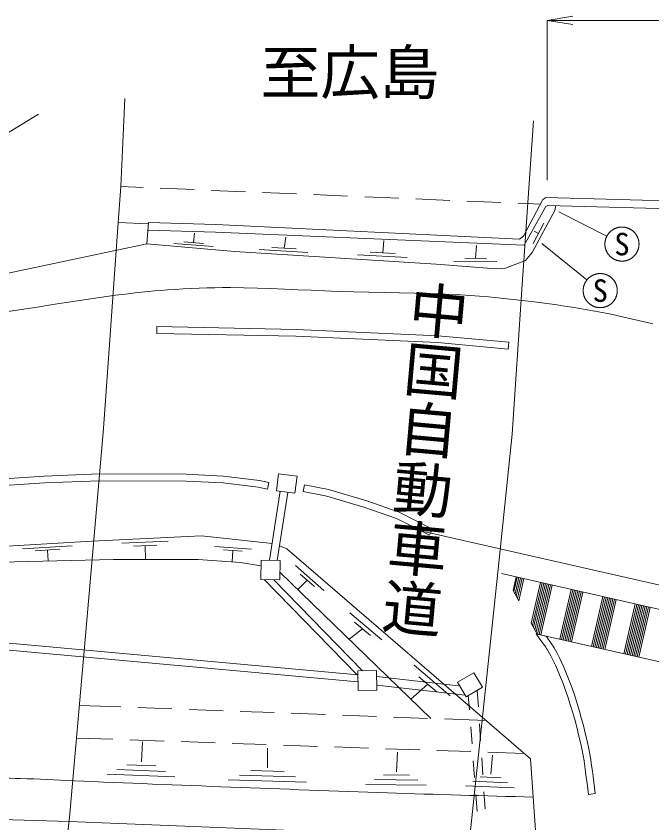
# Model space of a CAD drawing. Units: millimetres, scale not verified. Extents: x -463853 to 680000, y 20000 to 876118.
# Drawn here: x 261506 to 298785, y 293136 to 340487 of the extents above; entities that cross this region are included whole.
import ezdxf
from ezdxf.enums import TextEntityAlignment as Align

# ---------------------------------------------------------------- set-up
doc = ezdxf.new("R2010")
doc.units = ezdxf.units.MM
doc.header["$LTSCALE"] = 1000
doc.linetypes.add('CHAIN', pattern=[18.5, 12, -1.5, 3.5, -1.5])
for name, color, linetype, lineweight in [('M-BGD', 7, 'Continuous', 13), ('M-BMK', 2, 'CHAIN', 13), ('M-STR-HTXT', 7, 'Continuous', 13), ('M-STR-STRC', 7, 'Continuous', 13)]:
    doc.layers.add(name, color=color, linetype=linetype, lineweight=lineweight)
doc.layers.add('M-BGD-HTXT', color=7, linetype='Continuous')
doc.styles.add('@ＭＳ ゴシック', font='')
doc.styles.add('ＭＳ ゴシック', font='')
doc.styles.get('@ＭＳ ゴシック').set_extended_font_data('@MS Gothic')
doc.styles.get('ＭＳ ゴシック').set_extended_font_data('MS Gothic')

msp = doc.modelspace()

# ---------------------------------------------------------------- linework, layer by layer
at = {"layer": 'M-BGD'}
for p, q in [((267643, 330485), (268956, 330430)), ((269955, 330388), (271953, 330303)), ((272952, 330261), (274951, 330177)), ((275950, 330135), (277948, 330051)), ((278947, 330009), (280945, 329924)), ((281944, 329882), (283943, 329798)), ((284942, 329756), (286940, 329672)), ((287939, 329630), (289937, 329545)), ((290936, 329503), (292249, 329448)), ((292573, 329320), (291295, 327038)), ((292691, 329381), (292573, 329320)), ((292691, 329381), (318015, 328684)), ((267484, 328368), (269270, 328292)), ((269277, 328368), (269161, 327119)), ((292441, 328333), (291823, 327140)), ((269235, 327919), (273202, 327812)), ((271915, 327187), (271956, 327746)), ((273202, 327812), (291295, 327038)), ((292132, 327737), (291879, 327861)), ((272494, 327142), (271335, 327232)), ((277214, 326865), (277324, 327504)), ((283000, 326586), (283070, 327312)), ((260665, 325326), (269161, 327119)), ((273064, 326957), (270745, 327137)), ((278615, 326620), (275759, 326790)), ((277929, 326822), (276500, 326907)), ((288447, 326279), (288508, 327018)), ((284444, 326327), (281522, 326482)), ((283731, 326547), (282270, 326624)), ((289079, 326271), (287815, 326286)), ((289697, 326078), (287168, 326109)), ((269752, 321861), (269760, 322261)), ((290366, 320948), (290402, 321346)), ((276317, 313121), (276240, 312729)), ((276987, 312600), (276362, 308552)), ((277432, 312531), (276817, 308545)), ((278344, 312581), (278422, 312974)), ((312367, 304105), (285067, 310321)), ((285739, 310027), (285920, 310384)), ((267704, 309548), (270423, 309679)), ((261879, 309222), (264794, 309394)), ((268391, 309378), (269750, 309443)), ((269071, 309411), (269101, 308601)), ((273143, 309359), (275308, 309205)), ((262618, 309106), (264075, 309192)), ((263346, 309149), (263385, 308510)), ((273675, 309156), (274758, 309079)), ((274216, 309118), (274179, 308460)), ((276969, 307857), (285821, 299263)), ((277889, 308240), (279553, 306776)), ((276043, 307416), (281499, 301819)), ((276611, 307407), (281818, 302066)), ((278581, 307374), (278019, 306837)), ((278164, 307740), (278997, 307008)), ((309420, 303340), (289975, 307768)), ((290653, 306768), (290836, 307572)), ((290689, 306702), (290885, 307561)), ((290762, 306571), (290982, 307538)), ((290835, 306440), (291080, 307516)), ((290907, 306308), (291177, 307494)), ((290980, 306177), (291275, 307472)), ((291707, 304865), (292250, 307250)), ((291779, 304734), (292347, 307228)), ((291852, 304603), (292445, 307205)), ((291925, 304472), (292542, 307183)), ((291998, 304340), (292640, 307161)), ((292071, 304214), (292737, 307139)), ((292169, 304191), (292835, 307117)), ((292266, 304169), (292932, 307094)), ((293388, 303914), (294054, 306839)), ((290653, 306768), (290980, 306177)), ((293485, 303892), (294151, 306817)), ((293583, 303870), (294249, 306795)), ((293680, 303847), (294346, 306772)), ((293778, 303825), (294444, 306750)), ((293875, 303803), (294541, 306728)), ((293973, 303781), (294639, 306706)), ((294070, 303759), (294736, 306684)), ((295240, 303492), (295906, 306417)), ((295338, 303470), (296004, 306395)), ((295435, 303448), (296101, 306373)), ((236167, 305950), (281539, 301816)), ((295533, 303425), (296199, 306351)), ((295630, 303403), (296296, 306328)), ((295728, 303381), (296394, 306306)), ((295825, 303359), (296491, 306284)), ((295923, 303337), (296589, 306262)), ((296020, 303314), (296686, 306240)), ((297141, 303059), (297808, 305984)), ((297239, 303037), (297905, 305962)), ((297336, 303015), (298003, 305940)), ((297434, 302993), (298100, 305918)), ((297531, 302970), (298198, 305895)), ((236167, 305548), (281545, 301414)), ((281067, 305472), (282941, 303889)), ((297629, 302948), (298295, 305873)), ((297726, 302926), (298393, 305851)), ((297824, 302904), (298490, 305829)), ((297921, 302882), (298588, 305807)), ((298019, 302859), (298685, 305784)), ((281808, 304528), (281027, 303917)), ((281340, 304923), (282277, 304132)), ((291707, 304865), (292067, 304215)), ((292585, 304097), (292002, 304229)), ((306843, 300850), (292067, 304215)), ((284845, 302385), (286955, 300593)), ((282635, 302078), (281535, 302061)), ((281535, 302061), (281553, 300905)), ((282635, 302078), (282653, 300922)), ((282640, 301728), (287455, 301180)), ((285124, 301717), (286180, 300821)), ((287396, 301395), (288346, 301950)), ((288346, 301950), (288845, 301096)), ((282648, 301224), (287841, 300633)), ((285652, 301269), (284659, 300391)), ((287396, 301395), (287895, 300541)), ((281553, 300905), (282653, 300922)), ((287895, 300541), (288845, 301096)), ((288547, 300922), (288610, 299948)), ((288023, 300616), (288087, 299778)), ((265221, 300030), (267647, 299940)), ((268646, 299903), (270644, 299828)), ((271644, 299791), (273642, 299717)), ((274642, 299679), (276640, 299605)), ((277640, 299568), (279638, 299493)), ((280638, 299456), (282636, 299382)), ((283635, 299345), (285634, 299270)), ((286633, 299233), (289059, 299143)), ((288675, 298950), (288741, 297952)), ((288164, 298781), (288240, 297784)), ((267182, 298040), (265052, 298113)), ((270180, 297937), (268181, 298006)), ((268859, 296709), (268911, 297894)), ((273178, 297834), (271179, 297903)), ((276176, 297731), (274178, 297800)), ((276244, 296365), (276249, 297515)), ((279175, 297628), (277176, 297697)), ((282173, 297525), (280174, 297594)), ((285171, 297422), (283172, 297491)), ((288169, 297319), (286171, 297388)), ((283813, 296138), (283868, 297284)), ((288806, 296955), (288871, 295957)), ((291299, 297212), (289169, 297285)), ((289346, 295992), (289432, 297102)), ((269703, 296478), (267997, 296546)), ((288316, 296787), (288393, 295790)), ((270814, 295840), (266834, 295999)), ((270259, 296159), (267416, 296272)), ((277228, 296143), (275259, 296202)), ((284564, 295938), (283044, 295956)), ((278539, 295528), (273944, 295666)), ((277884, 295836), (274601, 295934)), ((285056, 295645), (282524, 295676)), ((290329, 295484), (288290, 295575)), ((289943, 295780), (288719, 295835)), ((285549, 295353), (282004, 295395)), ((290715, 295189), (287861, 295316)), ((288469, 294792), (288545, 293795)), ((288936, 294959), (289001, 293961)), ((295070, 294810), (295466, 294864))]:
    msp.add_line(p, q, dxfattribs=at)
for points in [[(267870, 335648), (267643, 330485), (267484, 328370), (266637, 316277), (265562, 303893), (264641, 293454), (263566, 284090), (262952, 279715)], [(262816, 334725), (245968, 324420), (246004, 323283)], [(291852, 334343), (291159, 324450), (290596, 315955), (289777, 308024), (288140, 292519), (286809, 281773), (286195, 277219)], [(269277, 328368), (273219, 328262), (291027, 327401), (291253, 327578), (292398, 329727), (292560, 329835), (318028, 329134)], [(269161, 327119), (274316, 326674), (286142, 325935), (289656, 325662), (290212, 325686), (291384, 326151), (291758, 326606), (293121, 329125), (293126, 329369)], [(269760, 322261), (277920, 322102), (286251, 321721), (290402, 321346)], [(269752, 321861), (277906, 321703), (286224, 321322), (290366, 320948)], [(276317, 313121), (275771, 313229), (273672, 313492), (271479, 313598), (266385, 313613), (263155, 313492), (258152, 313158), (252390, 312643), (238559, 311316), (235557, 310967), (233465, 310391), (231767, 309755), (230326, 309224), (228765, 308375), (227461, 307571), (226404, 306797)], [(276240, 312729), (275708, 312834), (273638, 313093), (271469, 313198), (266392, 313213), (263176, 313092), (258183, 312760), (252427, 312245), (238601, 310918), (235634, 310574), (233588, 310010), (231906, 309380), (230492, 308859), (228965, 308029), (227684, 307239), (226641, 306474)], [(278344, 312581), (279724, 312308), (281952, 311656), (283802, 311004), (285739, 310027)], [(278422, 312974), (279819, 312697), (282075, 312037), (283959, 311373), (285920, 310384)], [(276513, 309532), (272383, 309974), (265947, 309663), (254349, 308977), (245343, 308090), (236117, 306835)], [(292002, 292140), (291675, 296887), (277379, 309214), (276948, 309397)], [(236168, 306154), (241120, 306770), (246988, 307498), (250990, 307862), (261409, 308464), (267220, 308601), (272178, 308601), (274654, 308426), (275860, 308214)], [(295070, 294810), (295024, 295140), (294982, 295471), (294941, 295801), (294900, 296128), (294857, 296452), (294810, 296773), (294756, 297091), (294695, 297406), (294597, 297857), (294493, 298308), (294381, 298756), (294263, 299203), (294137, 299647), (294003, 300088), (293860, 300526), (293709, 300961), (293602, 301253), (293491, 301543), (293374, 301831), (293252, 302116), (293125, 302398), (292992, 302676), (292853, 302950), (292707, 303218), (292662, 303295), (292613, 303370), (292560, 303448), (292504, 303527), (292445, 303608), (292383, 303692), (292319, 303779), (292002, 304229)], [(295466, 294864), (295421, 295192), (295379, 295521), (295338, 295850), (295297, 296179), (295253, 296508), (295205, 296835), (295150, 297162), (295087, 297487), (294987, 297945), (294882, 298401), (294769, 298856), (294648, 299309), (294520, 299759), (294384, 300208), (294240, 300653), (294086, 301095), (293977, 301394), (293863, 301690), (293744, 301985), (293619, 302277), (293488, 302567), (293351, 302853), (293207, 303136), (293055, 303415), (293003, 303504), (292947, 303591), (292888, 303677), (292828, 303761), (292767, 303845), (292706, 303928), (292645, 304012), (292585, 304097)], [(215000, 288942), (223685, 290076), (229655, 290792), (246678, 292737), (251419, 293248), (256673, 293453), (264613, 293211), (280109, 292600), (294369, 292054), (295269, 290450)]]:
    msp.add_lwpolyline(points, dxfattribs=at)
for points in [[(276766, 312628), (277851, 312488), (277979, 313477), (276895, 313618)], [(275866, 308560), (275848, 307419), (276962, 307401), (276980, 308543)]]:
    msp.add_lwpolyline(points, close=True, dxfattribs=at)
msp.add_open_spline([(215063, 291171), (216344, 291323), (217628, 291439), (218908, 291596), (220761, 291822), (222604, 292116), (224457, 292339), (225739, 292493), (227025, 292607), (228308, 292748), (233924, 293363), (239533, 294030), (245148, 294649), (247365, 294893), (249580, 295156), (251801, 295365), (253493, 295525), (255185, 295712), (256883, 295775), (258509, 295834), (260136, 295782), (261762, 295741), (262809, 295714), (263854, 295647), (264900, 295604), (271027, 295353), (277155, 295108), (283283, 294899), (286132, 294802), (288981, 294729), (291829, 294644)], degree=3, knots=[0, 0, 0, 0, 1, 1, 1, 2, 2, 2, 3, 3, 3, 4, 4, 4, 5, 5, 5, 6, 6, 6, 7, 7, 7, 8, 8, 8, 9, 9, 9, 10, 10, 10, 10], dxfattribs=at)
at = {"layer": 'M-BMK'}
msp.add_lwpolyline([(260894, 323124), (261815, 323263), (262736, 323407), (263655, 323554), (264575, 323699), (265496, 323841), (266417, 323976), (267341, 324100), (267721, 324147), (268101, 324193), (268481, 324238), (268862, 324280), (269243, 324319), (269625, 324356), (270006, 324389), (270388, 324418), (270848, 324449), (271308, 324476), (271768, 324499), (272229, 324518), (272690, 324534), (273151, 324545), (273611, 324552), (274072, 324554), (274863, 324548), (275653, 324530), (276444, 324502), (277234, 324468), (278024, 324432), (278814, 324394), (279604, 324360), (280395, 324331), (281295, 324306), (282195, 324287), (283095, 324271), (283995, 324255), (284895, 324236), (285795, 324210), (286694, 324174), (287593, 324126), (288131, 324090), (288670, 324050), (289207, 324004), (289745, 323955), (290282, 323901), (290819, 323843), (291355, 323782), (291891, 323717), (292336, 323660), (292781, 323600), (293225, 323537), (293669, 323471), (294113, 323401), (294555, 323328), (294997, 323251), (295439, 323171), (295868, 323089), (296296, 323004), (296724, 322915), (297151, 322823), (297577, 322727), (298002, 322628), (298427, 322526), (298850, 322420)], dxfattribs=at)
at = {"layer": 'M-STR-HTXT'}
for p, q in [((292647, 340237), (294147, 340487)), ((292647, 330854), (292647, 340237)), ((292647, 340237), (349805, 340237)), ((292647, 340237), (294147, 339987))]:
    msp.add_line(p, q, dxfattribs=at)
at = {"layer": 'M-STR-STRC'}
for p, q in [((293340, 329003), (296143, 327564)), ((292334, 327140), (294980, 325006))]:
    msp.add_line(p, q, dxfattribs=at)
for points in [[(298032, 327107), (298032, 327124), (298032, 327142), (298031, 327159), (298030, 327177), (298028, 327194), (298027, 327212), (298025, 327229), (298022, 327246), (298020, 327264), (298017, 327281), (298014, 327298), (298010, 327315), (298006, 327332), (298002, 327349), (297998, 327366), (297993, 327383), (297988, 327400), (297983, 327417), (297977, 327433), (297972, 327450), (297965, 327466), (297959, 327482), (297952, 327498), (297945, 327515), (297938, 327530), (297930, 327546), (297923, 327562), (297914, 327577), (297906, 327593), (297897, 327608), (297889, 327623), (297879, 327638), (297870, 327653), (297860, 327667), (297850, 327682), (297840, 327696), (297830, 327710), (297819, 327724), (297808, 327738), (297797, 327751), (297786, 327764), (297774, 327777), (297762, 327790), (297750, 327803), (297738, 327815), (297725, 327828), (297712, 327840), (297700, 327851), (297686, 327863), (297673, 327874), (297660, 327885), (297646, 327896), (297632, 327907), (297618, 327917), (297604, 327927), (297589, 327937), (297574, 327947), (297560, 327956), (297545, 327965), (297530, 327974), (297514, 327983), (297499, 327991), (297483, 327999), (297468, 328007), (297452, 328014), (297436, 328022), (297420, 328029), (297404, 328035), (297387, 328042), (297371, 328048), (297354, 328053), (297338, 328059), (297321, 328064), (297304, 328069), (297287, 328074), (297270, 328078), (297253, 328082), (297236, 328086), (297219, 328089), (297202, 328092), (297185, 328095), (297167, 328098), (297150, 328100), (297133, 328102), (297115, 328103), (297098, 328105), (297080, 328106), (297063, 328106), (297045, 328107), (297028, 328107), (297010, 328106), (296993, 328106), (296975, 328105), (296958, 328104), (296940, 328103), (296923, 328101), (296906, 328099), (296888, 328096), (296871, 328094), (296854, 328091), (296837, 328087), (296819, 328084), (296802, 328080), (296785, 328076), (296768, 328071), (296752, 328067), (296735, 328062), (296718, 328056), (296702, 328051), (296685, 328045), (296669, 328038), (296653, 328032), (296636, 328025), (296620, 328018), (296604, 328011), (296589, 328003), (296573, 327995), (296558, 327987), (296542, 327979), (296527, 327970), (296512, 327961), (296497, 327952), (296483, 327942), (296468, 327932), (296454, 327922), (296439, 327912), (296425, 327902), (296412, 327891), (296398, 327880), (296385, 327869), (296371, 327857), (296358, 327846), (296345, 327834), (296333, 327822), (296320, 327809), (296308, 327797), (296296, 327784), (296285, 327771), (296273, 327758), (296262, 327744), (296251, 327731), (296240, 327717), (296229, 327703), (296219, 327689), (296209, 327675), (296199, 327660), (296190, 327645), (296180, 327631), (296171, 327616), (296163, 327600), (296154, 327585), (296146, 327570), (296138, 327554), (296130, 327538), (296123, 327523), (296116, 327507), (296109, 327490), (296102, 327474), (296096, 327458), (296090, 327441), (296084, 327425), (296079, 327408), (296074, 327392), (296069, 327375), (296064, 327358), (296060, 327341), (296056, 327324), (296052, 327307), (296049, 327289), (296046, 327272), (296043, 327255), (296041, 327238), (296039, 327220), (296037, 327203), (296035, 327185), (296034, 327168), (296033, 327150), (296032, 327133), (296032, 327115), (296032, 327098), (296032, 327080), (296033, 327063), (296034, 327046), (296035, 327028), (296037, 327011), (296039, 326993), (296041, 326976), (296043, 326959), (296046, 326941), (296049, 326924), (296052, 326907), (296056, 326890), (296060, 326873), (296064, 326856), (296069, 326839), (296074, 326822), (296079, 326805), (296084, 326789), (296090, 326772), (296096, 326756), (296102, 326739), (296109, 326723), (296116, 326707), (296123, 326691), (296130, 326675), (296138, 326659), (296146, 326644), (296154, 326628), (296163, 326613), (296171, 326598), (296180, 326583), (296190, 326568), (296199, 326553), (296209, 326539), (296219, 326525), (296229, 326510), (296240, 326497), (296251, 326483), (296262, 326469), (296273, 326456), (296285, 326443), (296296, 326430), (296308, 326417), (296320, 326404), (296333, 326392), (296345, 326380), (296358, 326368), (296371, 326356), (296385, 326345), (296398, 326334), (296412, 326323), (296425, 326312), (296439, 326301), (296454, 326291), (296468, 326281), (296483, 326271), (296497, 326262), (296512, 326253), (296527, 326244), (296542, 326235), (296558, 326226), (296573, 326218), (296589, 326210), (296604, 326203), (296620, 326195), (296636, 326188), (296653, 326182), (296669, 326175), (296685, 326169), (296702, 326163), (296718, 326157), (296735, 326152), (296752, 326147), (296768, 326142), (296785, 326138), (296802, 326134), (296819, 326130), (296837, 326126), (296854, 326123), (296871, 326120), (296888, 326117), (296906, 326115), (296923, 326113), (296940, 326111), (296958, 326109), (296975, 326108), (296993, 326108), (297010, 326107), (297028, 326107), (297045, 326107), (297063, 326107), (297080, 326108), (297098, 326109), (297115, 326110), (297133, 326112), (297150, 326114), (297167, 326116), (297185, 326118), (297202, 326121), (297219, 326124), (297236, 326128), (297253, 326132), (297270, 326136), (297287, 326140), (297304, 326144), (297321, 326149), (297338, 326155), (297354, 326160), (297371, 326166), (297387, 326172), (297404, 326178), (297420, 326185), (297436, 326192), (297452, 326199), (297468, 326207), (297483, 326214), (297499, 326222), (297514, 326231), (297530, 326239), (297545, 326248), (297560, 326257), (297574, 326267), (297589, 326276), (297604, 326286), (297618, 326296), (297632, 326307), (297646, 326317), (297660, 326328), (297673, 326339), (297686, 326350), (297700, 326362), (297712, 326374), (297725, 326386), (297738, 326398), (297750, 326411), (297762, 326423), (297774, 326436), (297786, 326449), (297797, 326462), (297808, 326476), (297819, 326490), (297830, 326503), (297840, 326518), (297850, 326532), (297860, 326546), (297870, 326561), (297879, 326575), (297889, 326590), (297897, 326605), (297906, 326621), (297914, 326636), (297923, 326652), (297930, 326667), (297938, 326683), (297945, 326699), (297952, 326715), (297959, 326731), (297965, 326747), (297972, 326764), (297977, 326780), (297983, 326797), (297988, 326814), (297993, 326830), (297998, 326847), (298002, 326864), (298006, 326881), (298010, 326898), (298014, 326915), (298017, 326933), (298020, 326950), (298022, 326967), (298025, 326985), (298027, 327002), (298028, 327019), (298030, 327037), (298031, 327054), (298032, 327072), (298032, 327089)], [(296759, 324378), (296758, 324395), (296758, 324413), (296757, 324430), (296756, 324448), (296755, 324465), (296753, 324482), (296751, 324500), (296749, 324517), (296746, 324534), (296743, 324552), (296740, 324569), (296737, 324586), (296733, 324603), (296729, 324620), (296724, 324637), (296720, 324654), (296715, 324671), (296709, 324687), (296704, 324704), (296698, 324721), (296692, 324737), (296685, 324753), (296679, 324769), (296672, 324785), (296664, 324801), (296657, 324817), (296649, 324833), (296641, 324848), (296633, 324864), (296624, 324879), (296615, 324894), (296606, 324909), (296596, 324924), (296587, 324938), (296577, 324953), (296567, 324967), (296556, 324981), (296545, 324995), (296535, 325008), (296523, 325022), (296512, 325035), (296500, 325048), (296488, 325061), (296476, 325074), (296464, 325086), (296452, 325099), (296439, 325111), (296426, 325122), (296413, 325134), (296399, 325145), (296386, 325156), (296372, 325167), (296358, 325178), (296344, 325188), (296330, 325198), (296316, 325208), (296301, 325218), (296286, 325227), (296271, 325236), (296256, 325245), (296241, 325254), (296225, 325262), (296210, 325270), (296194, 325278), (296178, 325285), (296162, 325292), (296146, 325299), (296130, 325306), (296114, 325312), (296097, 325318), (296081, 325324), (296064, 325330), (296048, 325335), (296031, 325340), (296014, 325344), (295997, 325349), (295980, 325353), (295963, 325357), (295946, 325360), (295928, 325363), (295911, 325366), (295894, 325368), (295876, 325371), (295859, 325373), (295842, 325374), (295824, 325375), (295807, 325376), (295789, 325377), (295772, 325378), (295754, 325378), (295737, 325377), (295719, 325377), (295702, 325376), (295684, 325375), (295667, 325373), (295649, 325372), (295632, 325370), (295615, 325367), (295597, 325365), (295580, 325362), (295563, 325358), (295546, 325355), (295529, 325351), (295512, 325347), (295495, 325342), (295478, 325337), (295461, 325332), (295445, 325327), (295428, 325321), (295412, 325315), (295395, 325309), (295379, 325303), (295363, 325296), (295347, 325289), (295331, 325282), (295315, 325274), (295300, 325266), (295284, 325258), (295269, 325249), (295254, 325241), (295238, 325232), (295224, 325223), (295209, 325213), (295194, 325203), (295180, 325193), (295166, 325183), (295152, 325173), (295138, 325162), (295124, 325151), (295111, 325140), (295098, 325128), (295085, 325116), (295072, 325105), (295059, 325092), (295047, 325080), (295035, 325068), (295023, 325055), (295011, 325042), (294999, 325029), (294988, 325015), (294977, 325002), (294966, 324988), (294956, 324974), (294945, 324960), (294935, 324945), (294926, 324931), (294916, 324916), (294907, 324901), (294898, 324886), (294889, 324871), (294880, 324856), (294872, 324841), (294864, 324825), (294857, 324809), (294849, 324793), (294842, 324777), (294835, 324761), (294829, 324745), (294822, 324729), (294816, 324712), (294811, 324696), (294805, 324679), (294800, 324662), (294795, 324646), (294791, 324629), (294786, 324612), (294782, 324595), (294779, 324578), (294775, 324560), (294772, 324543), (294770, 324526), (294767, 324509), (294765, 324491), (294763, 324474), (294762, 324456), (294760, 324439), (294760, 324421), (294759, 324404), (294759, 324386), (294759, 324369), (294759, 324351), (294760, 324334), (294760, 324316), (294762, 324299), (294763, 324282), (294765, 324264), (294767, 324247), (294770, 324229), (294772, 324212), (294775, 324195), (294779, 324178), (294782, 324161), (294786, 324144), (294791, 324127), (294795, 324110), (294800, 324093), (294805, 324076), (294811, 324059), (294816, 324043), (294822, 324026), (294829, 324010), (294835, 323994), (294842, 323978), (294849, 323962), (294857, 323946), (294864, 323930), (294872, 323915), (294880, 323899), (294889, 323884), (294898, 323869), (294907, 323854), (294916, 323839), (294926, 323824), (294935, 323810), (294945, 323796), (294956, 323781), (294966, 323767), (294977, 323754), (294988, 323740), (294999, 323727), (295011, 323713), (295023, 323701), (295035, 323688), (295047, 323675), (295059, 323663), (295072, 323651), (295085, 323639), (295098, 323627), (295111, 323616), (295124, 323604), (295138, 323593), (295152, 323583), (295166, 323572), (295180, 323562), (295194, 323552), (295209, 323542), (295224, 323533), (295238, 323524), (295254, 323515), (295269, 323506), (295284, 323497), (295300, 323489), (295315, 323481), (295331, 323474), (295347, 323466), (295363, 323459), (295379, 323452), (295395, 323446), (295412, 323440), (295428, 323434), (295445, 323428), (295461, 323423), (295478, 323418), (295495, 323413), (295512, 323409), (295529, 323404), (295546, 323401), (295563, 323397), (295580, 323394), (295597, 323391), (295615, 323388), (295632, 323386), (295649, 323384), (295667, 323382), (295684, 323380), (295702, 323379), (295719, 323378), (295737, 323378), (295754, 323378), (295772, 323378), (295789, 323378), (295807, 323379), (295824, 323380), (295842, 323381), (295859, 323383), (295876, 323385), (295894, 323387), (295911, 323389), (295928, 323392), (295946, 323395), (295963, 323399), (295980, 323402), (295997, 323406), (296014, 323411), (296031, 323415), (296048, 323420), (296064, 323425), (296081, 323431), (296097, 323437), (296114, 323443), (296130, 323449), (296146, 323456), (296162, 323463), (296178, 323470), (296194, 323477), (296210, 323485), (296225, 323493), (296241, 323502), (296256, 323510), (296271, 323519), (296286, 323528), (296301, 323537), (296316, 323547), (296330, 323557), (296344, 323567), (296358, 323577), (296372, 323588), (296386, 323599), (296399, 323610), (296413, 323621), (296426, 323633), (296439, 323645), (296452, 323657), (296464, 323669), (296476, 323681), (296488, 323694), (296500, 323707), (296512, 323720), (296523, 323733), (296535, 323747), (296545, 323761), (296556, 323774), (296567, 323788), (296577, 323803), (296587, 323817), (296596, 323832), (296606, 323846), (296615, 323861), (296624, 323876), (296633, 323892), (296641, 323907), (296649, 323922), (296657, 323938), (296664, 323954), (296672, 323970), (296679, 323986), (296685, 324002), (296692, 324018), (296698, 324035), (296704, 324051), (296709, 324068), (296715, 324084), (296720, 324101), (296724, 324118), (296729, 324135), (296733, 324152), (296737, 324169), (296740, 324186), (296743, 324204), (296746, 324221), (296749, 324238), (296751, 324255), (296753, 324273), (296755, 324290), (296756, 324308), (296757, 324325), (296758, 324343), (296758, 324360)]]:
    msp.add_lwpolyline(points, close=True, dxfattribs=at)

# ---------------------------------------------------------------- texts
at = {"layer": 'M-BGD-HTXT', "style": 'ＭＳ ゴシック'}
msp.add_text('至広島', height=2566, dxfattribs=at).set_placement((281091, 337185), align=Align.MIDDLE_CENTER)
at = {"layer": 'M-BGD-HTXT', "style": '@ＭＳ ゴシック'}
msp.add_text('中国自動車道', height=2566, rotation=264.886, dxfattribs=at).set_placement((283435, 314665), align=Align.BOTTOM_CENTER)
at = {"layer": 'M-STR-STRC', "style": 'ＭＳ ゴシック'}
for p in [(297032, 327107), (295759, 324378)]:
    msp.add_text('S', height=1320, dxfattribs=at).set_placement(p, align=Align.MIDDLE_CENTER)

doc.saveas('drawing.dxf')
